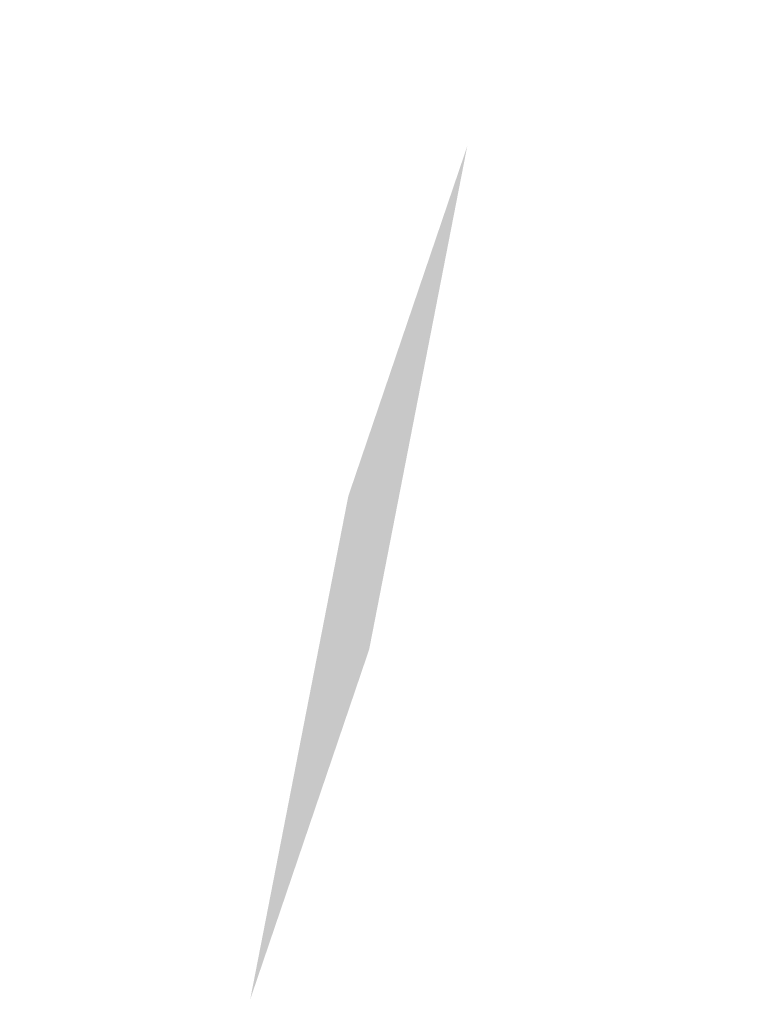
# Model space of a CAD drawing. Header units: metres. Extents: x 1.3 to 10.2, y 0.5 to 12.3.
import ezdxf

# ---------------------------------------------------------------- set-up
doc = ezdxf.new("R2010")
doc.units = ezdxf.units.M

# ---------------------------------------------------------------- blocks, each defined once
blk = doc.blocks.new('LEAF', base_point=(0.4, -0.2, 0.1))
at = {"extrusion": (0.3, 0.2, 0.9)}
blk.add_solid([(0, 0), (2, 0), (0, 2), (2, 2)], dxfattribs=at)
blk = doc.blocks.new('MID')
at = {"xscale": 2, "yscale": 0.5, "zscale": 1.2, "rotation": 50}
blk.add_blockref('LEAF', (3, 4, 1), dxfattribs=at)
blk = doc.blocks.new('TOP')
at = {"xscale": 2, "yscale": 0.5, "zscale": 1.2, "rotation": 50}
blk.add_blockref('MID', (1, 1, 1), dxfattribs=at)

msp = doc.modelspace()

# ---------------------------------------------------------------- block references
at = {"rotation": 10}
msp.add_blockref('TOP', (5, 5, 5), dxfattribs=at)

doc.saveas('drawing.dxf')
